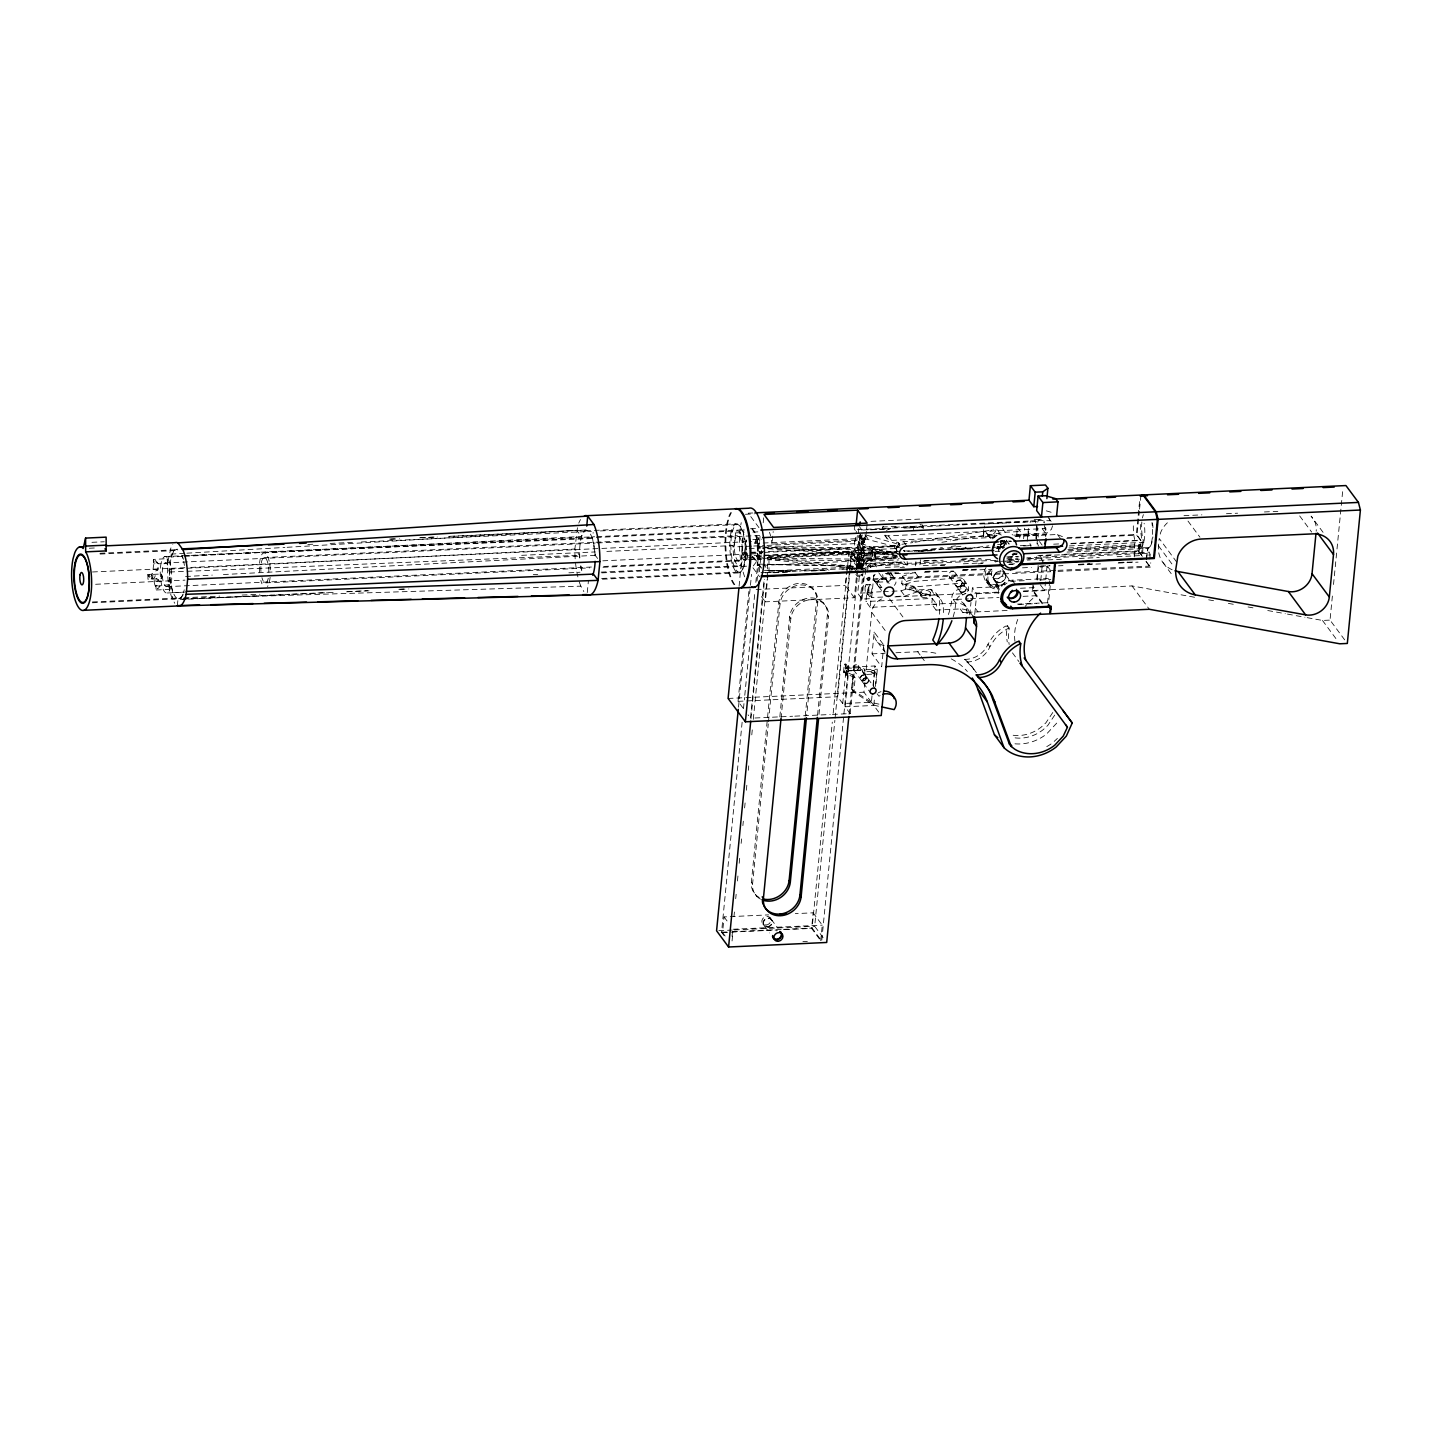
<?xml version="1.0" encoding="UTF-8"?>
<svg xmlns="http://www.w3.org/2000/svg" width="1432" height="1432" viewBox="0 0 1432 1432"><rect width="100%" height="100%" fill="white"/><g stroke="black" fill="none" stroke-linecap="round" stroke-linejoin="round"><path stroke-width="0.75" stroke-dasharray="5 3.75" d="M994.989 537.376L903.503 541.6C898.759 542.048 895.215 547.668 896.987 552.108M764.062 555.204L871.64 550.228L870.477 567.555L868.687 565.121L993.45 559.357M168.063 561.988L167.508 563.385L158.379 563.814L156.965 562.508L153.958 563.993L153.26 560.664L153.618 559.411L167.365 558.659L167.598 569.238A31.808 9.917 87.4 0 0 172.377 598.916L174.758 603.266M983.605 529.625L983.462 536.588L996.475 535.998M939.464 614.238L939.41 601.368A19.046 16.414 -36.5 0 0 930.639 589.304L917.644 589.912L913.491 586.279L905.615 584.22L909.463 589.411L917.339 591.47L921.492 595.086L934.487 594.495A19.046 16.414 -36.5 0 1 943.258 606.559L943.545 615.098M153.063 569.542L153.743 563.027L155.533 560.556L158.415 563.778L157.753 570.151L155.515 571.046L153.063 569.542L157.824 569.847M579.602 557.943L579.513 555.312L574.876 549.047L167.598 569.238L169.656 572.012C168.654 581.267 174.006 589.877 172.377 598.916L181.309 598.648M177.353 605.629L177.962 599.417L186.16 599.238M587.263 592.544L588.445 580.533M597.591 558.462L595.282 555.33L592.562 538.504L593.152 532.507M751.514 546.129L733.846 546.952L735.708 532.024A17.488 5.459 87.4 0 1 743.172 542.102L739.091 586.368M746.305 558.802L741.633 552.716L744.157 527.101M743.047 708.088L738.053 701.34L749.258 587.066M738.5 707.157L751.532 574.304M760.875 559.071A11.921 3.723 87.4 0 1 757.242 546.97A11.921 3.723 87.4 0 1 760.106 535.443L759.533 542.531L755.004 542.746L756.543 535.747L759.067 540.204L758.369 547.293L762.898 547.078M723.948 935.472L721.549 932.232L742.17 721.889M743.477 708.607L744.568 697.527M744.783 695.326L754.986 591.255M755.845 582.394L758.244 558.05L760.553 548.277L759.354 546.666L765.941 546.755M725.147 936.045L722.551 932.518L724.073 916.928L768.59 914.869M757.009 581.052L758.656 564.136L847.153 565.819L849.427 568.898M763.202 522.787L764.008 514.464M759.354 571.798L761.448 550.443M763.9 581.965L750.529 718.202L748.041 714.837M750.941 718.936L764.616 579.441M732.02 936.349L732.683 929.708M733.972 916.426L734.419 911.987M735.708 898.705L736.155 894.284M737.444 880.984L738.107 874.343M739.18 863.281L739.843 856.64M741.149 843.358L741.579 838.919M742.886 825.638L743.315 821.216M744.622 807.934L745.267 801.276M746.358 790.213L747.003 783.572M748.31 770.291L748.739 765.852M751.782 734.867L752.427 728.226M753.304 719.365L766.979 579.87M767.194 577.651L767.767 558.015L857.804 559.178L858.412 566.821L767.838 571.01L769.038 572.621L768.966 559.626L767.767 558.015L858.412 566.821M732.056 940.949L733.005 931.194M790.482 571.082L768.357 570.652L763.793 564.494L852.273 566.177L856.837 572.335L854.349 597.717L765.297 601.834L767.946 574.805M866.378 531.433L865.572 539.774L771.991 544.088L773.208 531.594M759.282 897.506A19.887 17.13 -36.5 0 1 751.388 882.255L778.829 602.335A19.887 17.13 -36.5 0 1 799.468 583.343A19.887 17.13 -36.5 0 1 816.562 600.599L817.762 602.21L806.663 715.517M760.482 899.135A19.887 17.13 -36.5 0 1 752.588 883.866L768.268 723.93M768.483 721.692L780.028 603.964A19.887 17.13 -36.5 0 1 800.667 584.954A19.887 17.13 -36.5 0 1 817.762 602.21M779.831 716.895L789.623 616.923A19.887 17.13 -36.5 0 1 810.279 597.914A19.887 17.13 -36.5 0 1 827.356 615.169L828.573 616.798L818.764 716.77M781.031 718.524L790.84 618.534A19.887 17.13 -36.5 0 1 811.479 599.543A19.887 17.13 -36.5 0 1 828.573 616.798M805.232 716.107L816.562 600.599M817.565 715.141L827.356 615.169M819.426 938.962L811.604 928.401L813.125 912.811L795.315 913.634M854.349 597.717L845.22 585.402L846.509 572.352M846.724 570.169L847.153 565.819M867.524 572.012L868.096 566.213L864.123 560.861L858.842 561.093L821.717 941.021L812.105 928.043L832.296 722.122M833.173 713.279L846.634 576.004M846.849 573.784L848.8 553.862L850.59 549.458L849.391 547.83L768.143 546.773M823.096 937.602L814.683 926.253L834.874 720.332M835.089 718.13L851.378 552.072L763.668 556.117M872.016 695.827L871.39 702.217L842.714 703.542L837.666 696.74L851.879 551.696L752.265 556.296L761.019 568.11M854.6 525.795L854.295 529.017L857.177 532.919M851.718 571.977L852.273 566.177M857.786 569.059L858.609 560.789L853.49 555.974L854.134 549.458L863.943 548.993L864.892 550.3L863.066 568.844M766.979 545.413L855.352 541.332L856.336 531.308M854.439 557.281L855.083 550.747L854.134 549.458M843.538 672.109L844.325 664.126L845.829 664.054L848.227 667.294L847.458 675.278L845.936 675.349L843.538 672.109L846.079 671.966L847.995 674.562L855.19 677.837L853.812 691.978L873.556 705.135L879.731 706.477M875.382 686.465L876.599 673.953L864.534 674.508L864.964 670.158L863.031 667.563L844.916 668.404L844.576 672.038L846.491 674.633L847.995 674.562M858.86 528.39L858.251 534.619L861.133 538.504L861.545 534.351M845.829 664.054L845.041 672.038L847.458 675.278M857.392 535.586A9.541 2.971 87.4 0 0 857.303 545.001L857.553 557.621L854.993 548.957L854.331 539.953L855.352 541.332M842.714 703.542L846.258 667.294L874.934 665.97L877.351 669.209L875.668 686.268M897.058 555.885L856.962 557.746L856.318 564.28L903.091 562.114M845.936 675.349L846.724 667.366L844.325 664.126M895.77 557.012L857.893 558.766L857.392 563.832L860.865 568.54L861.509 553.629A19.081 5.961 87.4 0 1 860.113 534.673L858.001 550.693L859.791 553.128L859.093 560.377L899.189 558.534M856.336 570.025L857.41 559.142L851.879 551.696M846.491 674.633L846.849 670.999L844.916 668.404M857.589 546.308L859.093 546.236L860.274 534.279M820.715 940.734L822.254 925.144L813.125 912.811M896.593 551.821L858.735 553.558L858.162 559.375L897.399 557.692M752.068 528.891A19.081 5.961 87.4 0 1 757.761 545.753L757.242 565.586L875.059 560.163L875.775 552.913L874.791 551.624L859.719 552.322L859.003 559.572L859.97 560.861L860.113 559.411L862.476 559.053L864.534 553.737L863.514 552.358L864.677 536.499M832.44 714.425L850.16 713.601L845.113 706.782L848.675 670.534L846.258 667.294M897.524 556.404L882.738 553.754L864.015 547.436L861.133 543.551L861.992 534.834L864.874 538.736L902.59 548.545M875.775 552.913L860.668 553.611L861.384 550.497A9.541 2.971 87.4 0 0 862.583 538.199L862.583 534.118M973.116 616.279L970.466 612.717A15.895 13.711 -36.5 0 0 960.21 608.958L936.063 610.086L936.635 604.286L870.226 607.347L871.068 598.648L862.028 599.059L857.696 593.224L859.612 573.641M860.936 550.855L862.458 550.783L863.818 536.821L862.315 536.893M861.617 569.775L862.691 558.91L858.735 553.558M866.593 529.357L867.201 523.11M849.051 714.407L862.726 574.912M855.906 574.375L857.356 576.326L862.637 576.076L864.123 560.861M853.812 691.978L851.879 689.383L853.275 675.242L845.363 671.626M850.16 713.601L863.729 575.163M862.028 599.059L864.373 575.127M865.197 574.375L866.467 561.344L898.473 559.966M870.226 607.347L865.895 601.512L866.754 592.812L857.696 593.224M882.738 597.055L871.658 597.556L867.828 592.383L868.383 586.565M872.41 548.384L872.625 556.923L872.41 548.384L857.303 549.082M864.534 674.508L862.601 671.912L863.031 667.563M874.791 551.624L874.075 558.874L875.059 560.163M871.658 597.556L873.95 574.304M871.39 702.217L863.943 692.175L871.766 612.395A15.895 13.711 -36.5 0 1 884.332 597.878M883.795 645.062L881.665 666.811L872.052 653.851L874.182 632.085L883.795 645.062A15.895 13.711 -36.5 0 0 885.101 652.222M871.086 672.539L874.039 673.201L871.121 672.861L871.265 670.516L874.415 670.731L871.265 670.516M873.055 685.158L874.934 665.97M873.252 685.964L874.683 671.357L862.601 671.912M878.747 712.169L873.788 705.457L874.63 696.937M901.73 583.594L913.455 586.655L917.303 591.846L905.579 588.785L901.73 583.594L902.446 576.344L912.811 572.854M905.579 588.785L906.295 581.517L902.446 576.344M913.437 529.643L913.419 526.314M915.495 565.873L915.907 561.684M922.387 526.69L909.374 528.014M921.778 523.987L923.246 528.426L919.881 523.897M906.295 581.517L918.717 577.347L919.129 573.158M919.953 564.763L920.561 558.48M920.508 595.551L920.866 591.917M929.994 596.142L930.352 592.526M936.063 610.086L931.749 604.25L932.304 598.451L865.895 601.512M969.768 614.865L970.986 602.425M972.006 592.078L972.4 587.925L999.16 586.69L994.775 581.249M974.691 614.489L976.731 593.761L972.4 587.925M983.462 536.588L984.5 526.063M1000.664 545.682L1001.219 539.953L1004.101 543.856L1003.546 549.566L1000.664 545.682A3.186 2.739 -36.5 0 0 1001.344 547.686A5.406 4.654 -36.5 0 0 1005.174 540.258M1016.595 536.32L1017.454 527.656L1020.336 531.54L1019.691 538.038M1023.594 538.772L1024.632 528.229M1027.174 541.207L1028.409 528.551M1035.909 538.754L1036.768 521.552L1008.576 522.859M1042.263 603.839L1032.418 590.539L1033.099 583.647M1037.001 543.927L1037.394 539.774M1042.496 603.069L1033.17 590.503L1033.636 585.795M1036.482 556.779L1036.195 559.679L1027.317 560.091M1036.804 579.137L1038.451 562.346M1037.18 580.121L1038.433 567.466M1040.76 580.443L1042.675 560.861L1038.952 555.831M1023.218 591.613L1044.644 590.628L1045.503 581.929M1045.718 579.745L1046.989 566.696L1040.312 567M1047.508 603.105L1049.924 578.456L1012.191 580.193A13.514 11.653 -36.5 0 0 998.283 596.285M1050.229 585.795L1048.564 602.675L1017.49 604.107M1134.234 556.958L1134.896 540.526A18.276 5.71 87.4 0 1 1133.553 522.376M1068.523 550.693L1139.818 547.4L1140.534 540.15L1136.328 534.476L1139.675 500.323M1067.914 549.673L1140.409 546.326L1140.982 540.526L1137.008 535.174L1139.371 511.242M1139.568 509.076L1140.857 496.009M1117.103 556.69L1141.608 555.562L1138.118 550.855L1138.619 545.789L1069.561 548.975M1141.841 521.982A18.276 5.71 87.4 0 0 1143.184 540.15L1142.539 556.583L1138.565 551.231L1139.21 544.697L1068.916 547.955M1138.87 554.005L1139.478 547.901L1148.715 547.615A18.276 5.71 87.4 0 0 1152.885 536.893M1141.608 555.562L1142.253 540.652A19.081 5.961 87.4 0 1 1140.857 521.696M1146.137 559.232L1148.016 548.438A19.081 5.961 87.4 0 0 1152.617 532.489L1152.456 527.513A19.081 5.961 87.4 0 0 1151.901 522.68M1146.567 559.733L1147.766 547.525L1148.715 547.615M1149.073 555.777L1149.413 552.161L1026.869 557.818M1149.771 558.963L1150.343 553.164L1051.482 557.746M1058.069 570.33L1149.413 566.105L1149.753 562.722M1058.069 571.386L1150.343 567.126L1150.755 562.758M1172.146 569.757A30.036 25.883 -36.5 0 1 1158.506 545.861L1159.222 538.486L1176.513 561.827M1344.666 639.853L1330.024 620.092L1332.637 593.403M1333.514 584.507L1335.036 568.952M1335.268 566.732L1336.79 551.159M1337.005 548.939L1342.894 488.885M856.622 569.829L857.643 559.482L853.49 555.974M861.903 569.614L863.943 548.993M155.336 586.135C149.662 571.78 166.309 581.374 157.627 588.928L155.73 585.276L158.719 586.135L169.083 584.65L169.817 585.616L169.441 589.393L156.088 590.002L155.927 585.294L156.088 590.002M158.558 579.835L156.822 581.195L153.904 580.765M168.009 561.29L170.712 548.528A31.808 9.917 87.4 0 1 172.825 544.572M746.162 539.936L744.031 555.956L761.931 555.312M1052.556 525.777L1051.464 529.267L1047.347 532.901L1012.12 534.798M913.723 526.743L909.821 526.278A2.381 0.949 5.6 0 0 912.238 526.869A2.381 0.949 5.6 0 0 914.135 526.278M976.338 672.61A79.924 68.861 -36.5 0 0 969.178 664.162L964.738 659.364A22.554 19.421 -36.5 0 0 987.973 644.221L991.463 638.69A33.795 29.105 -36.5 0 1 1005.837 626.07L1007.251 626.106A55.043 47.417 -36.5 0 0 1007.251 641.894M1007.43 625.337L1009.184 628.702A55.043 47.417 -36.5 0 0 1009.166 644.49M1160.26 534.1L1160.547 532.811A23.861 20.549 -36.5 0 1 1167.366 522.787M759.354 546.666L757.045 556.422L760.643 561.29M860.847 566.213L858.448 567.573M182.276 556.457L171.124 557.012L173.791 550.514L177.264 549.1M577.454 527.728L574.876 549.047A39.756 12.405 87.4 0 0 575.216 559.411M184.513 556.332L581.356 536.535L583.576 531.576L586.35 530.108L448.502 536.517M746.43 557.764L742.009 557.979L743.029 559.357L740.971 564.673A17.488 5.459 87.4 0 1 733.488 554.578L732.826 545.574L603.91 551.535M755.004 542.746L755.094 542.46A6.247 1.951 87.4 0 1 758.351 546.863L758.369 547.293M759.533 542.531L759.3 543.372A6.247 1.951 87.4 0 0 759.945 552.143A6.247 1.951 87.4 0 0 762.647 551.231M860.041 569.292L847.601 552.233L849.391 547.83M183.135 594.853L179.483 599.543M863.102 544.071C861.169 536.266 861.187 549.441 862.87 541.028M1052.788 712.51L1045.879 722.838L1041.207 727.134A35.12 30.251 -36.5 0 1 1012.173 735.117M1054.722 715.105L1047.812 725.433L1043.122 729.729A35.12 30.251 -36.5 0 1 1014.089 737.713M966.672 661.96A22.554 19.421 -36.5 0 0 989.888 646.817L993.378 641.268A33.795 29.105 -36.5 0 1 1007.752 628.666L1009.345 627.932M1056.709 723.124L1046.559 734.043A41.51 35.764 -36.5 0 1 1013.963 743.709M861.742 569.202C863.979 566.893 858.09 562.543 857.84 566.696C860.238 572.424 857.84 565.103 861.706 566.839M886.39 530.395L892.924 527.316L919.702 526.081M1054.185 741.382L1057.407 738.411M153.618 559.411L154.155 564.011M167.168 558.641L167.508 563.385M147.836 574.59L147.979 579.316L161.53 578.725L162.084 576.112L161.386 573.999L147.836 574.59L150.45 579.226L154.388 577.902L155.247 575.843L153.546 573.588L149.698 574.536L148.176 579.333M161.19 573.981L161.53 578.725M169.083 584.65L169.441 589.393M753.268 565.891L755.881 562.508A18.294 5.71 87.4 0 0 757.528 545.843L756.973 541.189A18.294 5.71 87.4 0 0 752.068 529.679M861.455 544.232L861.223 541.081M862.458 550.783L862.887 550.425A9.541 2.971 87.4 0 0 864.105 538.128L863.818 536.821M880.125 695.451L878.98 696.292L877.064 693.697M152.383 573.641L150.861 576.649L153.886 578.17M151.219 579.065L153.117 575.915L149.698 574.536M860.793 569.292C864.588 567.358 858.484 565.354 859.397 569.005M905.615 584.22L913.974 581.41L959.386 577.866A6.354 5.477 -36.5 0 1 964.864 583.379A6.354 5.477 -36.5 0 1 958.259 589.465A8.896 7.661 -36.5 0 0 951.94 596.285A67.197 57.907 -36.5 0 1 948.038 615.545M883.311 591.667L901.032 590.843L913.455 586.655M909.463 589.411L917.805 586.601L963.235 583.057A6.354 5.477 -36.5 0 1 966.528 592.759M896.02 596.446L904.863 596.034L917.303 591.846M901.892 544.303L912.811 542.567M914.994 542.227L993.611 529.75M941.898 542.298L950.633 540.92M952.817 540.562L1005.228 532.239L1020.336 531.54M870.316 567L901.784 561.988M914.117 551.284L942.417 547.597M951.134 546.469L955.484 545.896M921.277 551.409L962.483 546.057M953.086 549.423L966.099 547.722L964.649 545.771M960.55 549.512L988.85 545.825M997.567 544.697L1004.101 543.856M1006.678 560.198L1017.794 559.518M1026.672 558.981L1035.569 558.444M1009.56 564.083L1016.219 563.689M184.656 553.307L169.066 554.22L171.124 557.012M186.894 553.182L284.896 547.418M287.134 547.293L576.72 530.27L581.356 536.535M185.569 576.505L212.276 575.109M223.41 574.536L595.282 555.33M172.986 592.687L184.101 592.132M533.295 574.59L537.752 574.375M568.88 572.818L580.014 572.245M91.952 542.316L104.267 541.761M752.695 512.978L748.238 513.175L759.479 528.354M745.41 514.285L754.324 513.873M89.321 548.223L97.537 547.847M389.54 539.094L396.216 538.79M420.722 537.644L434.075 537.036M449.666 536.32L585.527 530.037M390.703 539.202L399.6 538.79M419.594 537.859L437.387 537.036M99.9 553.271L175.796 549.763M585.581 530.825L592.204 530.52M594.423 530.413L735.762 523.879M100.115 554.059L178.266 550.443M307.808 544.464L314.503 544.142M330.13 543.426L352.469 542.388M361.401 541.976L591.416 531.344M600.348 530.932L736.585 524.631M870.978 521.355L920.561 519.064M750.511 528.748L758.709 528.372M164.644 556.618L594.62 536.749M596.858 536.642L743.888 529.858M263.56 552.841L594.101 537.573M596.338 537.465L737.05 530.968M735.225 532.919L744.067 532.507M752.892 532.095L759.533 531.791M1034.19 519.601L1039.847 519.351M882.38 527.03L899.636 526.242M921.922 525.974L959.852 524.219M962.089 524.112L1035.712 520.711M1037.949 520.604L1050.068 520.747M857.482 529.697L1025.258 521.91M984.697 523.969L1006.392 522.966M263.918 557.585L737.39 535.693M862.995 529.983L888.86 528.784M903.95 528.086L923.372 527.191M870.567 529.804L889.97 528.909M165.11 562.937L595.193 543.068M597.43 542.961L760.231 535.461M1183.995 515.681L1201.878 514.858M1226.454 513.712L1237.624 513.193M1264.42 511.958L1277.827 511.349M752.856 539.631L761.788 539.202M92.471 571.977L188.541 567.537M190.778 567.43L599.596 548.528M601.834 548.42L751.514 541.511M884.976 535.12A7.16 6.158 -36.5 0 0 888.288 535.837L1042.245 528.712A7.16 6.158 -36.5 0 0 1045.718 527.692M754.431 543.426L864.892 538.325M521.66 555.33L595.014 551.947M753.733 546.022L764.778 545.52M884.707 535.532L888.216 539.488L891.635 540.365L996.511 535.514M1013.838 535.192L1035.533 534.19M749.222 548.528L760.392 548.009M762.63 547.901L858.699 543.462M1016.004 535.926L1046.38 534.53L1045.808 528.122M1015.055 536.445L1057.46 534.494L1062.419 536.66M741.633 552.716L766.174 551.588M768.393 551.481L899.958 545.395M1000.306 540.759L1004.763 540.562M1067.198 537.68L1136.328 534.476M742.313 553.414L762.289 552.483M764.509 552.394L897.631 546.236M999.679 541.511L1010.777 541.01M1066.715 538.414L1137.008 535.174M896.808 555.419L882.023 552.77L872.715 549.637L871.265 547.686L898.025 546.451M1000.574 541.797L1011.726 541.296M95.622 584.274L184.996 580.139M602.8 560.825L761.43 553.504M872.715 549.637L897.238 548.51M855.083 550.747L873.323 549.673M761.448 556.225L753.268 556.601L763.22 570.294L800.828 571.01M748.65 557.675L759.694 557.155M768.519 556.744L863.514 552.358M859.791 553.128L902.124 551.177M904.362 551.069L989.029 547.149M997.943 546.738L1004.62 546.433M1020.211 545.717L1031.362 545.198M1053.648 544.178L1060.324 543.856M1071.458 543.355L1140.534 540.15M758.244 558.05L764.867 557.728M767.069 557.639L848.8 553.862L762.755 548.42M907.727 551.302L934.452 550.067M945.585 549.548L972.31 548.313M985.681 547.704L990.139 547.489M992.358 547.382L1003.492 546.881M1023.54 545.95L1030.235 545.646M1070.671 543.766L1140.982 540.526M743.029 559.357L747.45 559.16M749.652 559.053L760.714 558.534M762.916 558.444L896.11 552.394M918.252 551.356L933.736 550.64M958.097 549.512L971.379 548.904M997.943 547.686L1004.584 547.364M166.864 586.655L592.49 566.982M603.642 566.463L746.251 559.876M748.488 559.769L761.86 559.142M856.748 554.882L896.253 553.056M996.135 548.438L1000.574 548.223M265.779 582.878L589.626 567.895M603.033 567.287L739.27 560.986M862.154 555.509L897.792 553.862M1069.364 545.932L1143.935 542.334M856.605 556.332L871.694 555.634M995.043 551.356L999.5 551.159M857.41 559.142L862.691 558.91M860.578 560.073L896.002 558.426M601.154 572.12L739.628 565.73M1012.818 553.271L1017.275 553.074M167.329 592.973L185.158 592.15M601.762 572.889L746.573 566.195M1012.675 554.238L1017.132 554.023M1012.102 554.721L1016.559 554.506M1067.001 552.072L1148.016 548.438M857.392 563.832L899.726 561.881M924.231 560.753L935.364 560.234M962.107 558.999L973.241 558.48M1006.66 556.941L1017.812 556.422M1037.86 555.491L1051.231 554.882M1064.602 554.256L1138.118 550.855M923.139 561.183L943.187 560.252M960.997 559.429L981.045 558.516M1007.77 557.263L1018.904 556.762M1059.483 554.882L1039.704 555.795L1043.677 561.147M1061.685 554.775L1138.565 551.231M1006.821 558.748L1017.973 558.229M92.454 601.977L181.774 597.86M184.012 597.753L219.74 596.106M242.08 595.068L259.944 594.244M601.637 578.456L740.093 572.048M868.096 566.213L997.281 560.234M1008.414 559.733L1019.548 559.214M1028.462 558.802L1050.73 557.764M92.364 602.783L179.43 598.755M602.46 579.208L739.395 572.872M1000.682 561.326L1018.438 560.503M188.398 599.131L333.155 592.436M346.508 591.828L371.013 590.7M399.958 589.357L408.872 588.946M761.001 572.621L790.052 571.279M792.272 571.171L828.036 569.524M830.256 569.417L866.02 567.77M765.261 572.8L788.925 571.708M804.372 570.992L828.681 569.864M841.927 569.256L863.371 568.271L851.378 552.072M773.62 572.764L789.104 572.048M811.246 571.028L828.949 570.205M851.091 569.184L865.322 568.325M885.37 567.412L903.198 566.589M923.264 565.658L945.532 564.62M963.36 563.796L983.408 562.865M1005.694 561.845L1019.065 561.219M1039.113 560.306L1061.398 559.268M1079.227 558.444L1099.275 557.513M862.279 569.202L866.718 568.987M900.137 567.448L904.594 567.233M940.215 565.586L944.673 565.389M978.092 563.85L982.549 563.635M1007.036 562.508L1018.17 561.988M1008.683 564.53L1013.14 564.315M886.999 573.176L895.913 572.764M924.875 571.422L933.789 571.01M962.752 569.685L971.666 569.274M1040.742 566.07L1049.656 565.658M1078.618 564.315L1089.752 563.814M1118.714 562.472L1127.628 562.06M885.245 573.444L898.616 572.836M925.358 571.601L938.712 570.974M963.235 569.847L976.588 569.22M1038.988 566.338L1050.121 565.837M1079.084 564.494L1092.455 563.868M1119.197 562.633L1132.569 562.024M1058.552 565.819L1062.974 565.622M1078.439 564.906L1100.528 563.886M1118.195 563.062L1138.082 562.149M862.458 575.038L857.177 575.27L856.229 573.981M886.641 574.107L915.585 572.764M924.499 572.352L953.461 571.01M962.358 570.598L991.32 569.274M1022.502 567.824L1031.416 567.412M873.431 578.886A5.173 4.457 -36.5 0 0 877.834 582.162L881.682 587.353A5.173 4.457 -36.5 0 1 877.225 582.86A5.173 4.457 -36.5 0 1 882.595 577.919L891.653 577.508A5.173 4.457 -36.5 0 1 894.338 585.402M873.126 578.868L1004.584 572.8M1015.736 572.281L1055.832 570.419M872.535 579.96L1050.712 571.726L1046.989 566.696M877.834 582.162L886.891 581.75A5.173 4.457 -36.5 0 0 890.203 572.836M756.168 589.519L845.22 585.402M866.181 584.596L869.958 584.435M1024.22 580.694L1013.122 581.213A12.727 10.955 -36.5 0 0 1004.244 585.008M1039.757 579.978L1050.855 579.459M985.95 570.562A12.727 10.955 -36.5 0 0 996.189 584.632L1005.067 584.22M986.075 567.412A13.514 11.653 -36.5 0 0 995.365 585.384L1004.244 584.972M867.828 592.383L881.11 591.756M866.879 594.083L870.656 593.904M1020.443 588.248L1035.98 587.532M894.928 596.893L965.902 593.618M974.762 593.206L999.16 592.078M1023.558 590.951L1032.418 590.539M1033.17 590.503L1132.032 585.939L1195.523 597.43M976.731 593.761L1003.474 592.526M969.41 613.2A15.895 13.711 -36.5 0 0 955.896 603.123L953.247 599.561L968.336 598.862M970.538 598.755L999.017 597.448M1023.11 596.338L1036.267 595.73A48.67 41.94 -36.5 0 0 1025.205 606.434M931.749 604.25L955.896 603.123M1018.653 604.429L1036.41 603.624M960.21 608.958L962.859 612.538L1008.629 610.426M1307.165 617.657L1322.488 620.45L1330.024 620.092M872.052 653.851L885.101 653.243M895.967 652.741L917.715 651.739A73.551 63.384 -36.5 0 1 937.369 653.601M846.724 667.366L848.227 667.294M848.675 670.534L877.351 669.209M846.849 670.999L864.964 670.158M728.1 698.44L743.691 697.724M745.911 697.617L863.943 692.175M738.053 701.34L837.666 696.74M845.113 706.782L873.788 705.457M754.968 718.005L792.594 716.251M794.814 716.161L830.238 714.514M733.202 929.243L822.254 925.144M718.81 930.675L732.182 930.066M734.419 929.959L814.683 926.253M721.549 932.232L730.392 931.82M732.593 931.713L781.192 929.475M783.394 929.368L812.105 928.043M722.551 932.518L775.983 930.048M784.879 929.637L811.604 928.401M802.904 941.558L807.362 941.343M182.419 599.202L289.497 594.28M291.734 594.173L327.427 592.544M347.511 591.613L367.594 590.682M398.812 589.25L405.507 588.946M184.459 555.723L592.562 538.504M169.656 572.012L579.513 555.312M183.529 598.576L580.855 586.153L583.844 591.577M767.14 548.367L850.59 549.458M859.003 560.807L768.966 559.626L859.594 568.432L859.003 560.807L856.962 557.746M763.775 546.935L847.601 552.233M860.113 565.192L858.198 567.394M1139.478 547.901L1140.409 547.991A18.276 5.71 87.4 0 0 1144.132 523.307M866.467 561.344L867.273 561.416A19.081 5.961 87.4 0 0 871.64 550.228M861.133 543.551L879.857 549.852L896.754 552.877M871.265 547.686L880.573 550.819L899.582 554.238M1208.662 599.811L1215.213 601.01M1228.352 603.391L1234.921 604.572M1248.06 606.953L1254.629 608.153M1267.75 610.533L1274.319 611.715M1276.503 612.108L1285.274 613.702M1287.457 614.095L1294.027 615.277M1296.211 615.688L1304.964 617.264M851.879 689.383L871.623 702.539L879.857 704.329M867.04 535.282L899.708 544.643M1046.291 510.848L1054.185 513.157M896.629 549.082C890.203 546.451 897.542 537.358 900.155 545.485M861.062 566.159C859.325 564.673 852.04 548.545 850.035 556.368C850.984 557.657 860.202 573.928 860.704 565.497M850.25 556.654L852.38 556.565L852.577 554.506M964.738 659.364L967.262 661.566A79.924 68.861 -36.5 0 1 975.657 671.859M732.826 545.574L733.846 546.952M1323.043 532.31L1311.086 516.147A23.861 20.549 -36.5 0 1 1316.205 531.218M1299.683 515.914L1311.658 532.077M1322.488 620.45L1337.112 640.193M1187.987 521.069L1199.962 537.233M1158.506 545.861L1173.13 565.604M1163.017 562.597L1172.325 575.181M1139.21 544.697L1140.409 546.326M1138.619 545.789L1139.818 547.4M1146.37 561.774L1150.343 567.126M1145.94 561.398L1149.413 566.105M1132.032 585.939L1149.323 609.28M1048.134 517.364L1051.231 521.534M1057.46 534.494L1060.808 539.023M1042.245 528.712L1045.593 533.259M1039.471 541.529L1042.12 545.091M1047.508 566.338L1050.157 569.9M1002.346 528.354L1005.228 532.239M1040.33 584.793L1044.644 590.628M1006.678 540.687L1009.238 544.142A6.354 5.477 -36.5 0 0 999.053 551.588M986.899 533.617L990.031 537.841M1012.191 580.193L1015.073 584.077M1002.006 568.719L1004.638 572.299M1004.118 572.657L1007.734 577.526M992.662 577.329L995.294 580.891M996.189 584.632L998.838 588.194A12.727 10.955 -36.5 0 1 988.384 581.553A12.727 10.955 -36.5 0 1 992.233 568.79M995.365 585.384L998.247 589.286A13.514 11.653 -36.5 0 1 987.131 582.215A13.514 11.653 -36.5 0 1 991.23 568.647M987.991 581.625L990.622 585.187M986.648 582.197L989.53 586.082M963.503 579.369L967.334 584.56M954.732 572.173L961.212 580.927M961.445 581.249L965.293 586.44M965.526 586.762L972.024 595.515M975.299 608.26L977.949 611.84M949.47 577.007L955.949 585.76M956.2 586.082L960.031 591.273M960.281 591.595L962.877 595.103M963.503 603.32L966.153 606.882M987.973 644.221L989.888 646.817M903.503 541.6L906.85 546.129M936.707 594.101L940.556 599.292M930.639 589.304L934.487 594.495M888.288 535.837L891.635 540.365M914.869 572.156L918.717 577.347M895.215 548.098L897.005 550.514M932.304 598.451L936.635 604.286M903.878 561.666L906.438 565.121M917.644 589.912L921.492 595.086M913.491 586.279L917.339 591.47M971.737 666.471L973.671 669.066M879.857 549.852L880.573 550.819M882.023 552.77L882.738 553.754M859.504 526.69L861.939 530.198M865 534.709L867.882 538.593M891.152 573.534L894.982 578.725M887.822 572.317L891.653 577.508M901.032 590.843L904.863 596.034M886.175 579.477L891.366 586.476M878.765 572.746L882.595 577.919M859.719 552.322L860.668 553.611M889.612 598.988L902.912 616.959M857.893 558.766L859.093 560.377M874.505 580.945L878.335 586.135M878.586 586.458L882.47 591.72M858.842 561.093L864.373 568.558M861.187 574.143L862.637 576.076M917.715 651.739L920.114 654.979M921.313 656.608L926.11 663.088M866.754 592.812L871.068 598.648M871.766 612.395L886.39 632.156M877.601 642.145L884.797 651.864M874.683 671.357L876.599 673.953M812.302 588.033L813.501 589.644M823.096 602.621L824.295 604.232M858.162 665.486L865.608 675.546M865.859 675.868L867.774 678.464M868.007 678.786L875.453 688.846M853.49 669.782L860.936 679.842M861.187 680.164L863.102 682.76M863.335 683.082L870.781 693.142M853.275 675.242L855.19 677.837M871.623 702.539L873.556 705.135M778.829 602.335L780.028 603.964M789.623 616.923L790.84 618.534M752.963 567.788L759.604 576.756M761.394 596.553L765.297 601.834M751.388 882.255L752.588 883.866M755.649 894.821L756.848 896.432M769.897 917.5L771.096 919.111M771.329 919.433L777.862 928.24M762.898 923.944L764.097 925.573M764.33 925.895L769.539 932.93M724.073 916.928L727.975 922.208M1012.46 652.849L1018.957 661.638M857.643 559.482L858.609 560.789M898.276 542.961L899.35 546.218M886.766 538.325L885.155 535.3M859.146 535.711L861.133 538.504M1043.839 520.8L1044.537 522.859M581.768 570.742L580.354 564.387M182.24 555.831L183.421 559.357M859.093 546.236L858.824 544.93A9.541 2.971 87.4 0 1 858.896 535.514M747.737 558.426L746.86 554.238A18.294 5.71 87.4 0 1 746.394 540.258M865.125 535.926L865.572 539.774M771.544 540.258L771.991 544.088M907.118 561.595L907.512 565.103M769.396 532.257A19.081 5.961 87.4 0 1 770.613 535.872M744.694 576.845A39.756 12.405 87.4 0 1 741.239 522.662M882.13 529.625A7.16 6.158 -36.5 0 1 883.365 526.314M1049.083 518.653A7.16 6.158 -36.5 0 1 1049.602 520.21M734.777 584.596A39.756 12.405 87.4 0 1 725.952 548.975A39.756 12.405 87.4 0 1 731.43 512.62M1000.001 547.865A5.406 4.654 -36.5 0 1 997.495 547.328M1001.559 540.974A5.406 4.654 -36.5 0 1 1000.646 542.048M992.233 538.951A5.406 4.654 -36.5 0 1 1001.326 535.067M1038.468 546.075A15.108 4.708 87.4 0 1 1037.502 543.211M1036.786 539.739A15.108 4.708 87.4 0 1 1036.392 528.193M1037.681 522.125A15.108 4.708 87.4 0 1 1043.445 522.644M1044.411 525.508A15.108 4.708 87.4 0 1 1045.718 536.749M1030.933 546.415A15.108 4.708 87.4 0 1 1029.966 543.551M1028.785 536.266A15.108 4.708 87.4 0 1 1028.856 528.551M1030.145 522.483A15.108 4.708 87.4 0 1 1031.147 520.604M1034.763 520.926A15.108 4.708 87.4 0 1 1035.891 522.984M1036.858 525.848A15.108 4.708 87.4 0 1 1038.164 537.09M903.95 550.908A2.775 2.399 -36.5 0 1 904.451 551.284M896.629 550.013A2.775 2.399 -36.5 0 1 898.598 546.218M996.976 529.786A5.406 4.654 -36.5 0 1 998.838 535.228M991.016 538.575A5.406 4.654 -36.5 0 1 991.857 530.037M261.966 583.791A17.488 5.459 87.4 0 1 260.857 580.479M259.496 572.03A17.488 5.459 87.4 0 1 264.276 552.752A17.488 5.459 87.4 0 1 270.362 572.997M270.129 577.365A17.488 5.459 87.4 0 1 267.48 586.547M268.267 578.242A12.727 3.974 87.4 0 1 261.949 577.687M260.946 571.529A12.727 3.974 87.4 0 1 264.437 557.513A12.727 3.974 87.4 0 1 268.858 572.245M996.01 529.733A5.406 4.654 -36.5 0 1 990.389 534.888A5.406 4.654 -36.5 0 1 985.735 530.198M581.768 569.757A24.648 7.697 87.4 0 1 580.927 566.07M579.853 557.853A24.648 7.697 87.4 0 1 586.583 530.699A24.648 7.697 87.4 0 1 595.157 559.214M182.956 594.208A24.648 7.697 87.4 0 1 170.354 579.96A24.648 7.697 87.4 0 1 177.819 549.942M181.667 555.151A24.648 7.697 87.4 0 1 182.759 558.14M183.69 561.612A24.648 7.697 87.4 0 1 184.424 565.479M184.227 589.787A24.648 7.697 87.4 0 1 183.421 592.884M580.855 586.153A39.756 12.405 87.4 0 1 578.313 578.618M577.884 576.899A39.756 12.405 87.4 0 1 575.395 561.451M578.779 523.145A39.756 12.405 87.4 0 1 580.497 519.583M734.025 584.632A39.756 12.405 87.4 0 1 726.901 523.324L728.96 516.2A39.756 12.405 87.4 0 1 730.66 512.656M866.951 567.376A5.173 4.457 -36.5 0 1 876.438 566.929M881.915 587.675A5.173 4.457 -36.5 0 1 877.53 582.788A5.173 4.457 -36.5 0 1 883.687 578.277A5.173 4.457 -36.5 0 1 886.999 583.97M882.542 574.572A5.173 4.457 -36.5 0 1 880.107 581.106A5.173 4.457 -36.5 0 1 873.574 579.674M873.431 576.129A5.173 4.457 -36.5 0 1 874.039 574.966M883.992 645.581A15.895 13.711 -36.5 0 1 874.182 632.085M1001.702 586.422A6.354 5.477 -36.5 0 1 1007.949 581.857M998.39 586.118A6.354 5.477 -36.5 0 1 1001.272 576.559A6.354 5.477 -36.5 0 1 1009.095 581.535M1014.93 641.25A48.67 41.94 -36.5 0 1 1017.758 619.465M951.224 658.845A73.551 63.384 -36.5 0 1 967.37 671.483M994.417 561.308A13.514 11.653 -36.5 0 1 997.782 560.735M1051.034 743.978A35.12 30.251 -36.5 0 1 1043.642 748.077M953.247 599.561A15.895 13.711 -36.5 0 1 966.922 613.361M962.859 612.538A15.895 13.711 -36.5 0 1 970.216 614.131M873.681 576.452A5.173 4.457 -36.5 0 1 875.149 574.286M953.157 616.923A67.197 57.907 -36.5 0 0 955.788 601.458A8.896 7.661 -36.5 0 1 962.089 594.656A6.354 5.477 -36.5 0 0 965.186 593.743M878.21 692.855A11.921 10.275 -36.5 0 1 881.056 691.656M776.198 930.836A4.779 4.117 -36.5 0 1 777.379 930.639M1004.852 540.902A4.779 4.117 -36.5 0 1 997.227 546.487M1002.096 540.294A4.779 4.117 -36.5 0 1 1000.735 542.298M993.575 538.45A4.779 4.117 -36.5 0 1 999.429 535.12M1006.231 540.115A6.354 5.477 -36.5 0 1 1006.41 544.5M1004.584 547.167A6.354 5.477 -36.5 0 1 1003.241 548.152M1000.145 549.065A6.354 5.477 -36.5 0 1 997.209 548.42M1014.447 553.772A12.727 10.955 -36.5 0 1 1009.614 558.212M903.699 550.586A2.775 2.399 -36.5 0 1 904.577 551.481M896.88 550.336A2.775 2.399 -36.5 0 1 896.808 548.42M897.13 547.794A2.775 2.399 -36.5 0 1 898.848 546.541M903.861 550.497A2.775 2.399 -36.5 0 1 904.075 551.105M995.294 561.971A12.727 10.955 -36.5 0 1 998.462 561.416M1002.078 570.92A6.354 5.477 -36.5 0 1 1004.226 580.103A6.354 5.477 -36.5 0 1 994.256 579.298A6.354 5.477 -36.5 0 1 1000.538 570.795M1003.313 571.261A6.354 5.477 -36.5 0 1 995.222 578.707A6.354 5.477 -36.5 0 1 993.468 569.13M1142.467 517.919A18.276 5.71 87.4 0 1 1143.398 514.643M1152.438 522.931A18.276 5.71 87.4 0 1 1152.975 527.567M740.469 526.582L738.536 524.81A23.861 7.446 87.4 0 0 731.448 554.882A23.861 7.446 87.4 0 0 743.96 566.356A23.861 7.446 87.4 0 0 740.469 526.582M161.082 563.277A18.294 5.71 87.4 0 0 165.844 592.83A18.294 5.71 87.4 0 0 171.052 568.271A18.294 5.71 87.4 0 0 161.082 563.277M162.783 567.287A11.921 3.723 87.4 0 0 165.897 586.565A11.921 3.723 87.4 0 0 169.28 570.545A11.921 3.723 87.4 0 0 162.783 567.287M734.92 540.329A12.727 3.974 87.4 0 0 738.232 560.897A12.727 3.974 87.4 0 0 741.848 543.802A12.727 3.974 87.4 0 0 734.92 540.329M730.964 532.847A24.648 7.697 87.4 0 0 737.373 572.693A24.648 7.697 87.4 0 0 744.407 539.596A24.648 7.697 87.4 0 0 730.964 532.847M958.259 586.601A3.58 3.079 -36.5 0 0 961.678 581.571A3.58 3.079 -36.5 0 0 955.806 581.84A3.58 3.079 -36.5 0 0 958.259 586.601M951.779 577.848A3.58 3.079 -36.5 0 0 955.198 572.818A3.58 3.079 -36.5 0 0 949.327 573.086A3.58 3.079 -36.5 0 0 951.779 577.848M962.59 592.436A3.58 3.079 -36.5 0 0 966.009 587.406A3.58 3.079 -36.5 0 0 960.12 587.675A3.58 3.079 -36.5 0 0 962.59 592.436M998.892 582.752A6.354 5.477 -36.5 0 0 1004.96 573.802A6.354 5.477 -36.5 0 0 994.506 574.286A6.354 5.477 -36.5 0 0 998.892 582.752M865.393 683.834A3.186 2.739 -36.5 0 0 868.436 679.359A3.186 2.739 -36.5 0 0 863.21 679.609A3.186 2.739 -36.5 0 0 865.393 683.834M855.548 670.534A3.186 2.739 -36.5 0 0 858.591 666.059A3.186 2.739 -36.5 0 0 853.365 666.31A3.186 2.739 -36.5 0 0 855.548 670.534M862.995 680.594A3.186 2.739 -36.5 0 0 866.038 676.119A3.186 2.739 -36.5 0 0 860.811 676.369A3.186 2.739 -36.5 0 0 862.995 680.594M865.25 586.332A4.779 1.486 87.4 0 0 866.503 594.047A4.779 1.486 87.4 0 0 867.864 587.639A4.779 1.486 87.4 0 0 865.25 586.332M869.027 586.153A4.779 1.486 87.4 0 0 870.262 593.868A4.779 1.486 87.4 0 0 871.623 587.46A4.779 1.486 87.4 0 0 869.027 586.153M922.405 593.367A4.779 1.915 5.6 0 0 930.245 593.009A4.779 1.915 5.6 0 0 924.159 590.27A4.779 1.915 5.6 0 0 922.405 593.367M922.047 597.001A4.779 1.915 5.6 0 0 929.887 596.643A4.779 1.915 5.6 0 0 923.801 593.904A4.779 1.915 5.6 0 0 922.047 597.001M962.34 592.114A3.58 3.079 -36.5 0 0 965.759 587.084A3.58 3.079 -36.5 0 0 959.888 587.353A3.58 3.079 -36.5 0 0 962.34 592.114M958.509 586.923A3.58 3.079 -36.5 0 0 961.928 581.893A3.58 3.079 -36.5 0 0 956.039 582.162A3.58 3.079 -36.5 0 0 958.509 586.923M865.143 683.512A3.186 2.739 -36.5 0 0 868.186 679.037A3.186 2.739 -36.5 0 0 862.959 679.287A3.186 2.739 -36.5 0 0 865.143 683.512M863.227 680.916A3.186 2.739 -36.5 0 0 866.27 676.441A3.186 2.739 -36.5 0 0 861.044 676.692A3.186 2.739 -36.5 0 0 863.227 680.916M767.409 927.023A4.779 4.117 -36.5 0 0 771.973 920.311A4.779 4.117 -36.5 0 0 764.133 920.669A4.779 4.117 -36.5 0 0 767.409 927.023M765.959 925.072A4.779 4.117 -36.5 0 0 770.523 918.359A4.779 4.117 -36.5 0 0 762.683 918.717A4.779 4.117 -36.5 0 0 765.959 925.072M767.176 926.683A4.779 4.117 -36.5 0 0 771.723 919.988A4.779 4.117 -36.5 0 0 763.883 920.346A4.779 4.117 -36.5 0 0 767.176 926.683"/><path stroke-width="1.5" d="M106.058 545.843L175.277 542.656A31.808 9.917 87.4 0 1 177.872 542.889L182.849 549.602A31.808 9.917 87.4 0 1 187.628 579.28L186.16 594.298A31.808 9.917 87.4 0 1 177.353 605.629L199.621 605.038M83.951 610.3L179.949 605.861L590.324 594.835L740.505 587.89A39.756 12.405 87.4 0 0 749.759 544.285A39.756 12.405 87.4 0 0 734.652 508.879L584.471 515.806A39.756 12.405 87.4 0 1 587.729 516.093L593.94 524.488A39.756 12.405 87.4 0 1 599.918 561.595L598.075 580.372A39.756 12.405 87.4 0 1 587.066 594.548L582.627 594.656M85.651 551.857L85.598 538.092L106.129 537.143L106.183 550.908L85.651 551.857L86.851 554.041A31.808 9.917 87.4 0 1 90.162 598.737A31.808 9.917 87.4 0 1 76.379 603.355A31.808 9.917 87.4 0 1 73.068 558.659L74.715 552.967A31.808 9.917 87.4 0 1 81.875 547.328L83.163 548.51L85.598 538.092M586.744 526.099L587.729 516.093L177.872 542.889M738.876 588.57L728.1 698.44L745.392 721.8L881.235 715.517L889.057 635.754A15.895 13.711 -36.5 0 1 905.579 620.539L1049.71 613.88L1050.39 606.989L1048.475 604.394M738.285 709.377L716.573 930.782L728.584 946.999L826.694 942.471L848.836 716.609M745.392 721.8L759.175 581.159M728.584 946.999L750.726 721.155M818.549 718.989L801.132 896.718A19.887 17.13 -36.5 0 1 780.476 915.728A19.887 17.13 -36.5 0 1 763.399 898.473L781.031 718.524M761.86 899.797A19.887 17.13 -36.5 0 0 790.321 882.13L789.122 880.501L805.017 718.327M790.321 882.13L806.431 717.736M763.829 905.794A19.887 17.13 -36.5 0 0 784.217 913.258A19.887 17.13 -36.5 0 0 799.915 895.107L817.35 717.378M856.157 524.721L857.589 510.132L764.008 514.464L773.62 527.441L867.201 523.11L857.589 510.132M860.202 521.857L859.988 523.897L856.962 524.918M973.116 616.279A15.895 13.711 -36.5 0 1 976.534 626.339L975.102 640.838A15.895 13.711 -36.5 0 1 958.599 656.035L897.47 658.863L887.858 645.904L948.986 643.075A15.895 13.711 -36.5 0 0 965.508 627.878L966.511 617.514M976.534 626.339L973.885 622.777L974.494 616.548M1037.556 506.516L1033.779 506.695L1028.982 500.198L1030.396 485.699L1045.485 485L1047.884 488.24L1046.881 498.605M1033.779 506.695L1035.193 492.178L1030.396 485.699M1038.075 496.081L1036.661 510.58L1041.458 517.059L1042.89 502.56L1038.075 496.081L1045.736 495.758L1055.599 498.658L1057.979 501.862L1056.548 516.379M1042.335 495.973L1042.747 491.838L1047.884 488.24M1044.751 548.51L1045.969 538.736M1052.86 499.106L1142.933 494.935L1155.409 511.797L1157.396 519.386L1153.619 557.836L1019.835 564.011M1143.685 494.917L1156.179 511.779L1158.148 519.368L1154.299 558.516L1055.438 563.08L1053.487 583.039L1015.753 584.775A12.727 10.955 -36.5 0 0 1002.543 596.929A12.727 10.955 -36.5 0 0 1013.48 607.973L1051.213 606.237L1050.462 613.845L1149.323 609.28L1339.779 643.791L1347.315 643.451L1360.4 510.025L1358.431 502.417L1345.937 485.555L1143.685 494.917L1140.857 496.009L1147.515 495.705M1329.326 597.019L1333.496 554.578A23.861 20.549 -36.5 0 0 1312.983 533.868L1201.287 539.023A23.861 20.549 -36.5 0 0 1177.838 556.171L1175.797 569.202A30.036 25.883 -36.5 0 0 1195.237 594.871L1305.626 614.865A18.938 16.325 -36.5 0 0 1329.326 597.019L1312.034 573.677L1315.99 533.348M943.312 619.412L942.059 628.093A84.416 72.746 -36.5 0 1 936.618 645.188L932.787 639.997A84.416 72.746 -36.5 0 0 938.228 622.902L938.962 618.57M993.593 547.794L994.166 543.892M1018.779 641.679L1017.364 641.643A33.795 29.105 -36.5 0 0 1002.991 654.245L999.5 659.776A22.554 19.421 -36.5 0 1 976.266 674.92L980.705 679.717A79.924 68.861 -36.5 0 1 992.376 695.809L1011.261 746.502L1014.948 749.33A35.12 30.251 -36.5 0 0 1054.65 745.302L1063.242 736.084L1067.449 727.223L1020.103 663.141L1022.018 665.737L1020.694 660.045A55.043 47.417 -36.5 0 1 1020.712 644.275L1018.957 640.909M1024.149 657.95L1072.228 722.981L1066.321 736.102L1056.172 747.003A41.51 35.764 -36.5 0 1 1004.065 747.79L994.452 734.813L977.734 688.971A73.551 63.384 -36.5 0 0 972.274 677.98M978.199 677.515A22.554 19.421 -36.5 0 0 1001.416 662.372L1004.906 656.841A33.795 29.105 -36.5 0 1 1019.28 644.239L1020.873 643.487M1010.366 592.204L1011.243 591.559A6.354 5.477 -36.5 0 0 1012.317 590.306M1140.105 496.045L1142.933 494.935M904.218 554.954L906.921 554.882M1020.479 549.19L1056.172 547.543C1060.307 547.525 1064.871 544.053 1063.94 539.56M182.849 549.602L593.94 524.488M1035.193 492.178L1042.747 491.838M754.915 512.871L1028.982 500.198M765.476 513.354L774.39 512.942M796.693 511.922L807.845 511.403M827.911 510.472L836.825 510.06M859.128 509.022L868.061 508.611M888.126 507.698L899.278 507.179M919.344 506.248L930.496 505.729M950.562 504.798L961.713 504.297M981.779 503.366L992.931 502.847M1012.997 501.916L1024.149 501.397M1075.432 499.034L1086.584 498.515M1106.65 497.584L1115.564 497.173M1167.527 494.792L1178.643 494.273M1198.638 493.342L1209.754 492.841M1229.766 491.91L1240.864 491.391M1260.876 490.478L1271.992 489.959M1291.986 489.028L1303.102 488.509M1323.114 487.596L1334.212 487.077M86.224 546.057L106.756 545.109M79.279 547.096L83.736 546.881M1042.89 502.56L1057.979 501.862M181.703 548.904L261.752 545.18M268.411 544.876L283.983 544.16M299.539 543.426L306.215 543.122M760.714 530.037L1155.409 511.797M1156.179 511.779L1358.431 502.417M762.701 537.644L1157.396 519.386M1158.148 519.368L1360.4 510.025M998.337 541.905L906.85 546.129A7.16 6.158 -36.5 0 0 899.421 552.967A7.16 6.158 -36.5 0 0 905.579 559.178L997.048 554.954M1013.963 541.189L1060.808 539.023A7.16 6.158 -36.5 0 1 1066.965 545.234A7.16 6.158 -36.5 0 1 1059.537 552.072L1023.826 553.719M1044.859 547.06L1062.669 546.236M1019.101 548.367L1045.145 547.167M899.028 554.095L993.701 550.425M761.162 575.968L1001.988 564.835M761.824 576.666L1003.653 565.479M1019.19 564.763L1054.686 563.116L1052.806 582.341L1015.073 584.077A13.514 11.653 -36.5 0 0 1001.04 597.001A13.514 11.653 -36.5 0 0 1012.657 608.743L1050.39 606.989M754.843 587.227L741.257 587.854A39.756 12.405 87.4 0 0 750.511 544.25A39.756 12.405 87.4 0 0 735.404 508.843L748.99 508.217A39.756 12.405 87.4 0 1 764.366 548.814A39.756 12.405 87.4 0 1 751.585 586.941M885.996 666.614L927.309 664.699A73.551 63.384 -36.5 0 1 987.328 701.948L1004.065 747.79M779.724 914.35L786.401 914.046M187.628 579.28L599.918 561.595M186.321 591.416L593.439 574.107L598.075 580.372L186.16 594.298M210.755 604.734L253.052 603.588M264.186 603.284L306.502 602.138M317.635 601.834L357.714 600.76M371.085 600.384L411.163 599.31M422.297 599.006L464.595 597.86M477.966 597.502L518.044 596.41M531.397 596.052L569.256 595.014M1174.974 570.795A30.036 25.883 -36.5 0 0 1177.945 571.511L1288.335 591.523L1305.626 614.865M881.79 706.925L894.141 709.61A11.921 10.275 -36.5 0 0 894.499 697.581A11.921 10.275 -36.5 0 0 882.971 694.252M976.266 674.92L978.79 677.121A79.924 68.861 -36.5 0 1 990.461 693.213L1009.345 743.906L1011.798 745.786M1317.529 533.026L1333.496 554.578M1177.945 571.511L1195.237 594.871M1056.172 547.543L1059.537 552.072M1048.296 605.575L1050.927 609.137M1010.741 606.148L1012.657 608.743M1062.616 710.003L1072.228 722.981M1065.533 724.628L1067.449 727.223M999.5 659.776L1001.416 662.372M965.508 627.878L975.102 640.838M902.214 554.649L905.579 559.178M993.038 699.246L994.972 701.841M948.986 643.075L958.599 656.035M977.734 688.971L987.328 701.948M1009.345 743.906L1011.261 746.502M799.915 895.107L801.132 896.718M762.182 896.844L763.399 898.473M104.984 548.742L106.183 550.908M1045.521 540.526A15.108 4.708 87.4 0 1 1045.02 543.874M595.121 561.308A24.648 7.697 87.4 0 1 592.741 575.27M897.47 658.863A15.895 13.711 -36.5 0 1 887.213 655.122M1016.487 589.375A6.354 5.477 -36.5 0 1 1007.466 597.681M973.742 619.036A15.895 13.711 -36.5 0 1 973.885 622.777M1006.499 604.59A13.514 11.653 -36.5 0 1 1001.058 601.655M1025.795 660.152A48.67 41.94 -36.5 0 1 1040.581 613.093M997.818 737.587A41.51 35.764 -36.5 0 1 994.452 734.813M951.886 620.736A67.197 57.907 -36.5 0 1 936.618 645.188M884.009 691.137A11.921 10.275 -36.5 0 1 894.159 698.709M780.458 931.767A4.779 4.117 -36.5 0 1 778.847 938.658A4.779 4.117 -36.5 0 1 772.475 936.313M997.549 558.784A12.727 10.955 -36.5 0 1 998.122 539.578A12.727 10.955 -36.5 0 1 1016.523 544.912M779.831 931.444A4.779 4.117 -36.5 0 1 779.097 938.98A4.779 4.117 -36.5 0 1 772.671 935.526M763.202 904.433A19.887 17.13 -36.5 0 1 762.379 901.516M789.122 880.501A19.887 17.13 -36.5 0 1 763.65 899.117M1017.955 591.04A6.354 5.477 -36.5 0 1 1007.305 597.108M1004.96 603.14A12.727 10.955 -36.5 0 1 1000.95 599.095M1312.034 573.677A18.938 16.325 -36.5 0 1 1288.335 591.523M867.291 578.635C868.777 584.077 871.963 574.465 867.291 578.635M83.897 556.941L81.964 555.151A23.861 7.446 87.4 0 0 74.876 585.223A23.861 7.446 87.4 0 0 87.388 596.697A23.861 7.446 87.4 0 0 83.897 556.941M80.085 574.751A6.247 1.951 87.4 0 0 81.713 584.847A6.247 1.951 87.4 0 0 83.486 576.47A6.247 1.951 87.4 0 0 80.085 574.751M75.001 563.17A24.648 7.697 87.4 0 0 81.409 603.015A24.648 7.697 87.4 0 0 88.444 569.9A24.648 7.697 87.4 0 0 75.001 563.17M888.395 596.428A5.173 4.457 -36.5 0 0 893.335 589.161A5.173 4.457 -36.5 0 0 884.851 589.554A5.173 4.457 -36.5 0 0 888.395 596.428M969.07 601.189A3.58 3.079 -36.5 0 0 972.489 596.159A3.58 3.079 -36.5 0 0 966.618 596.446A3.58 3.079 -36.5 0 0 969.07 601.189M872.84 693.894A3.186 2.739 -36.5 0 0 875.883 689.418A3.186 2.739 -36.5 0 0 870.656 689.651A3.186 2.739 -36.5 0 0 872.84 693.894M1010.634 569.775A12.727 10.955 -36.5 0 0 1022.788 551.893A12.727 10.955 -36.5 0 0 1001.881 552.859A12.727 10.955 -36.5 0 0 1010.634 569.775M1011.869 568.182A9.541 8.216 -36.5 0 0 1020.998 554.757A9.541 8.216 -36.5 0 0 1005.318 555.491A9.541 8.216 -36.5 0 0 1011.869 568.182M777.97 941.289A4.779 4.117 -36.5 0 0 782.534 934.577A4.779 4.117 -36.5 0 0 774.694 934.935A4.779 4.117 -36.5 0 0 777.97 941.289M1014.053 602.174A6.354 5.477 -36.5 0 0 1020.139 593.242A6.354 5.477 -36.5 0 0 1009.667 593.725A6.354 5.477 -36.5 0 0 1014.053 602.174"/></g></svg>
